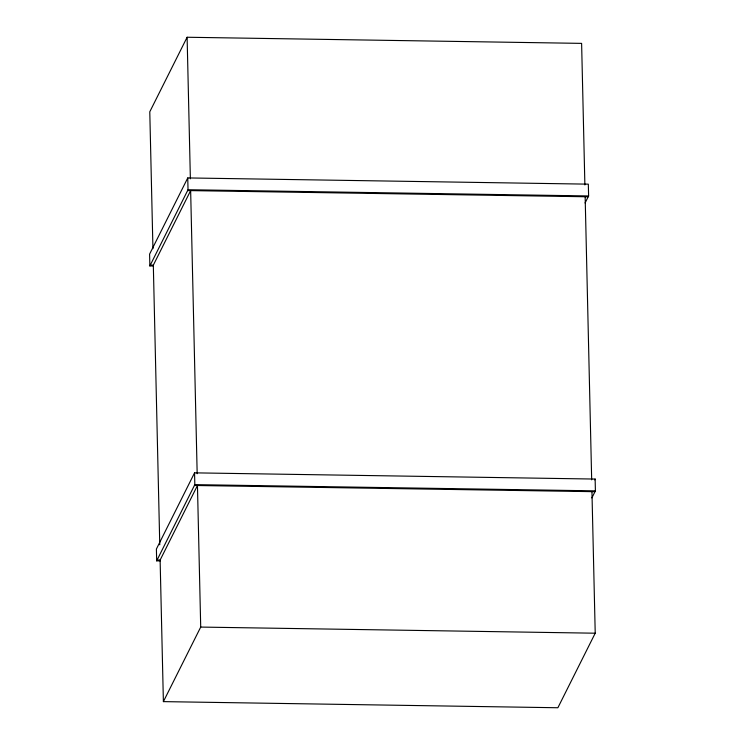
<?xml version="1.0" encoding="UTF-8"?>
<svg xmlns="http://www.w3.org/2000/svg" width="745" height="745" viewBox="0 0 745 745"><rect width="100%" height="100%" fill="white"/><g stroke="black" fill="none" stroke-linecap="round" stroke-linejoin="round"><path stroke-width="1.12" d="M584.881 184.937L581.612 43.378L187.116 37.25L149.782 111.797L152.939 248.718M585.076 202.994L588.606 195.954L588.327 184.155L187.759 177.934L149.596 254.138L149.866 265.937L153.349 265.984M149.866 265.937L188.029 189.733L187.759 177.934M159.765 544.791L153.321 265.155L190.645 190.608L197.174 473.727M591.875 497.902L595.404 490.862L595.134 479.063L194.557 472.851L156.394 549.046L156.674 560.845L160.156 560.901M156.674 560.845L194.827 484.641L194.557 472.851M163.388 701.622L160.119 560.063L197.453 485.517L200.712 627.076L163.388 701.622L557.884 707.75L595.218 633.203L591.949 491.644M594.715 479.892L595.134 479.063M188.029 189.733L588.606 195.954M187.619 190.562L588.187 196.782M150.285 265.108L153.321 265.155M194.827 484.641L595.404 490.862M194.417 485.47L594.985 491.691M157.083 560.017L160.119 560.063M200.712 627.076L595.218 633.203M585.151 196.727L591.679 479.845M187.116 37.25L190.375 178.809"/></g></svg>
